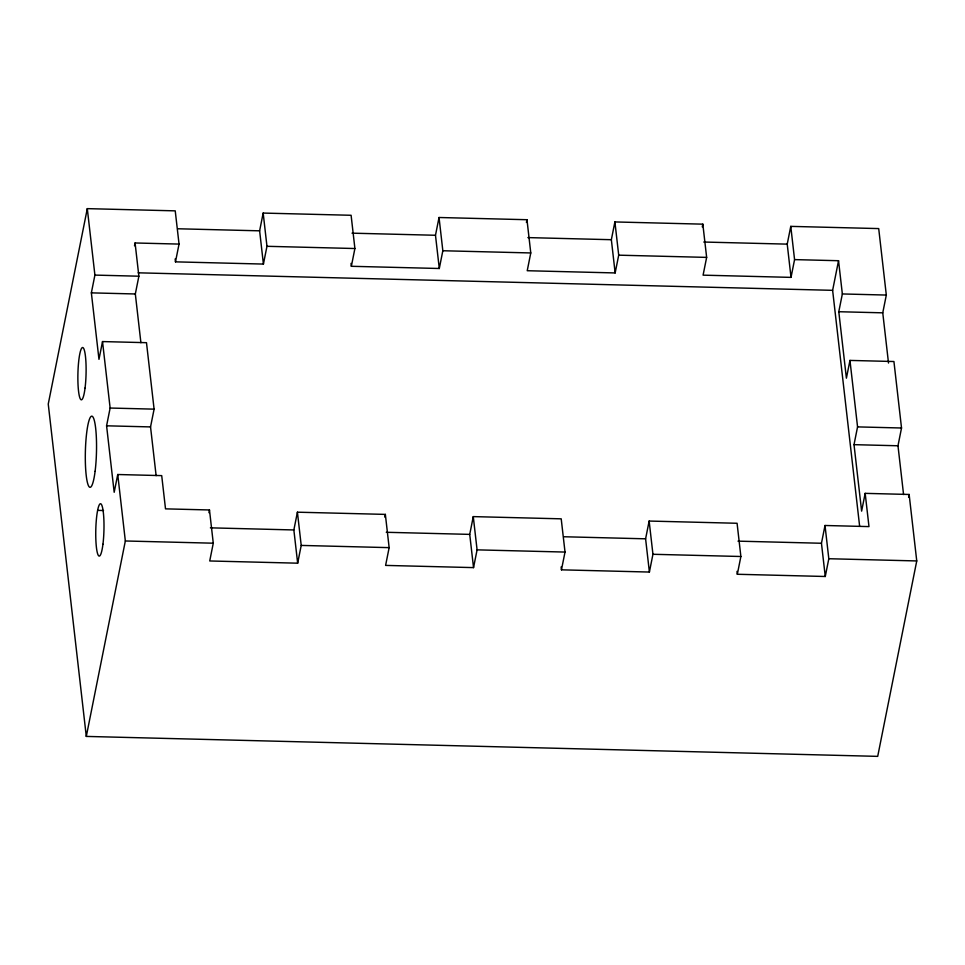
<?xml version="1.0" encoding="UTF-8"?>
<svg xmlns="http://www.w3.org/2000/svg" width="965" height="965" viewBox="0 0 965 965"><rect width="100%" height="100%" fill="white"/><g stroke="black" fill="none" stroke-linecap="round" stroke-linejoin="round"><path stroke-width="1.45" d="M888.512 363.045L882.758 312.829L886.316 295.061L878.705 228.584L790.769 226.377L794.569 259.609L791.023 277.377L703.087 275.158L706.645 257.39L702.834 224.157L614.898 221.938L618.71 255.17L615.151 272.938L527.228 270.719L530.774 252.951L526.974 219.718L439.039 217.499L442.839 250.743L439.292 268.499L351.356 266.292L354.903 248.524L351.103 215.279L263.168 213.072L266.967 246.304L263.421 264.072L175.485 261.853L179.044 244.085L175.232 210.853L87.296 208.633L48.25 404.058L86.295 736.416L877.704 756.367L916.75 560.942L909.139 494.466L865.171 493.356L861.624 511.124L854.013 444.66L857.559 426.892L849.96 360.415L893.928 361.525L901.527 428.002L897.981 445.77L903.566 494.514M156.125 475.661L150.54 426.916L154.098 409.148L146.487 342.684L102.519 341.574L98.973 359.342L91.361 292.865L94.908 275.097L87.296 208.633M134.509 245.798L135.076 242.975L179.044 244.085M865.171 493.356L868.982 526.601L825.015 525.491L828.814 558.723L825.268 576.491L737.332 574.271L740.879 556.503L737.079 523.271L649.143 521.052L652.943 554.284L649.397 572.052L561.461 569.832L565.02 552.064L561.208 518.832L473.272 516.613L477.084 549.857L473.538 567.613L385.602 565.406L389.148 547.638L385.349 514.393L297.413 512.186L301.213 545.418L297.666 563.186L209.731 560.967L213.277 543.198L209.477 509.966L165.51 508.857L161.71 475.624L117.742 474.515L114.184 492.283L106.584 425.806L110.131 408.038L102.519 341.574M140.902 342.72L135.329 293.975L138.876 276.207L135.076 242.975M86.295 736.416L125.341 540.979L117.742 474.515M263.421 264.072L259.621 230.828L263.168 213.072M208.935 512.692L209.477 509.966M297.666 563.186L293.855 529.954L297.413 512.186M439.292 268.499L435.48 235.267L439.039 217.499M384.794 517.131L385.349 514.393M526.42 222.457L526.974 219.718M473.538 567.613L469.726 534.381L473.272 516.613M615.151 272.938L611.352 239.706L614.898 221.938M702.291 226.884L702.834 224.157M649.397 572.052L645.597 538.82L649.143 521.052M791.023 277.377L787.223 244.133L790.769 226.377M859.646 526.335L832.626 290.332L838.537 260.719L794.569 259.609M849.96 360.415L846.401 378.183L838.79 311.719L842.349 293.951L838.537 260.719M825.268 576.491L821.456 543.259L825.015 525.491M908.596 497.204L909.139 494.466M177.644 228.765L259.621 230.828M352.02 233.168L435.48 235.267M527.891 237.595L611.352 239.706M703.762 242.034L787.223 244.133M266.967 246.304L354.903 248.524M442.839 250.743L530.774 252.951M618.71 255.17L706.645 257.39M138.188 272.818L832.626 290.332M94.908 275.097L138.876 276.207M842.349 293.951L886.316 295.061M91.361 292.865L135.329 293.975M838.79 311.719L882.758 312.829M110.131 408.038L154.098 409.148M857.559 426.892L901.527 428.002M106.584 425.806L150.54 426.916M854.013 444.66L897.981 445.77M97.646 510.376L103.508 510.521M210.394 527.843L293.855 529.954M386.265 532.282L469.726 534.381M563.62 536.745L645.597 538.82M737.996 541.148L821.456 543.259M125.341 540.979L213.277 543.198M301.213 545.418L389.148 547.638M477.084 549.857L565.02 552.064M652.943 554.284L740.879 556.503M828.814 558.723L916.75 560.942M737.007 571.377L737.332 574.271M561.135 566.95L561.461 569.832M351.031 263.397L351.356 266.292M175.16 258.958L175.485 261.853M85.053 388.051A26.164 4.077 -88.6 0 0 82.881 347.581A26.164 4.077 -88.6 0 0 78.069 385.445A26.164 4.077 -88.6 0 0 85.053 388.051M95.101 471.342A35.621 5.561 -88.6 0 0 92.133 416.241A35.621 5.561 -88.6 0 0 85.583 467.796A35.621 5.561 -88.6 0 0 95.101 471.342M102.941 544.248A26.164 4.077 -88.6 0 0 100.758 503.79A26.164 4.077 -88.6 0 0 95.945 541.642A26.164 4.077 -88.6 0 0 102.941 544.248"/></g></svg>
